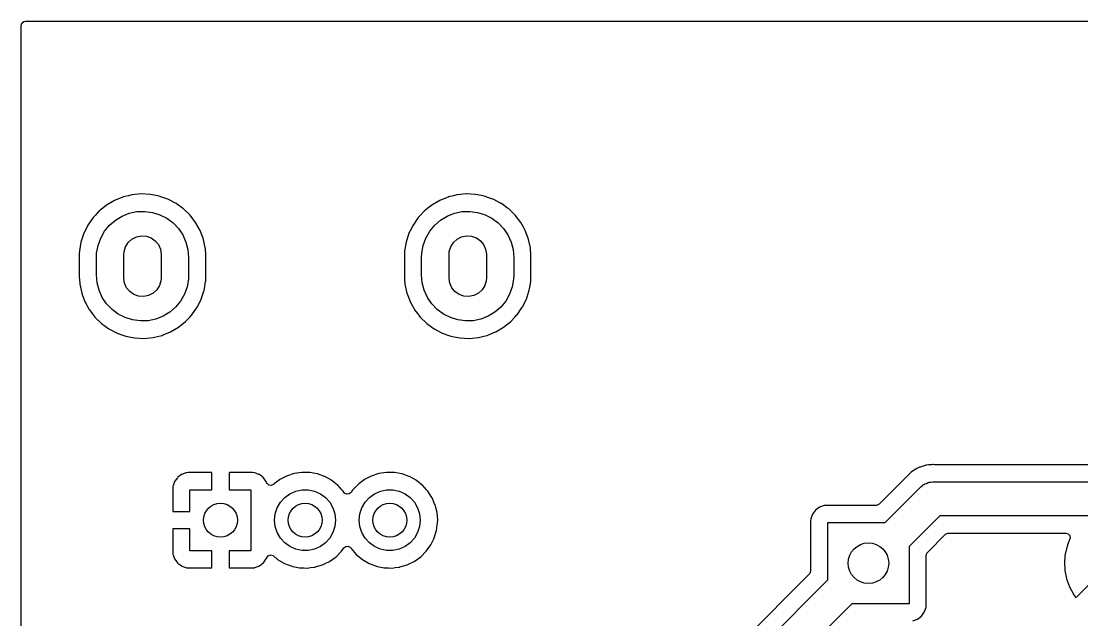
# Model space of a CAD drawing. Extents: x 64 to 233, y -134 to -59.
# Drawn here: x 64.01 to 95.32, y -76.6 to -58.93 of the extents above; entities that cross this region are included whole.
import ezdxf

# ---------------------------------------------------------------- set-up
doc = ezdxf.new("R2010")
doc.units = 0
doc.layers.add('BLACK', color=7, linetype='CONTINUOUS')

msp = doc.modelspace()

# ---------------------------------------------------------------- linework, layer by layer
at = {"layer": 'BLACK', "linetype": 'CONTINUOUS'}
for p, q in [((64.0085, -59.0545), (64.0285, -58.9864)), ((64.0085, -108.585), (64.0085, -59.0545)), ((64.0285, -58.9864), (64.0822, -58.9399)), ((64.0822, -58.9399), (64.1345, -58.9285)), ((64.1345, -58.9285), (233.045, -58.9285)), ((67.0099, -64.1189), (66.8348, -64.1898)), ((67.0142, -64.1172), (67.0099, -64.1189)), ((67.0099, -64.1189), (67.0099, -64.1189)), ((67.171, -64.0788), (67.0142, -64.1172)), ((67.2731, -64.0538), (67.171, -64.0788)), ((67.2776, -64.0527), (67.2731, -64.0538)), ((67.2731, -64.0538), (67.2731, -64.0538)), ((67.5475, -64.027), (67.2776, -64.0527)), ((67.5521, -64.0272), (67.5475, -64.027)), ((67.8138, -64.0402), (67.5521, -64.0272)), ((67.5521, -64.0272), (67.5521, -64.0272)), ((67.8183, -64.0405), (67.8138, -64.0402)), ((67.8138, -64.0402), (67.8138, -64.0402)), ((67.8228, -64.0413), (67.8183, -64.0405)), ((67.9863, -64.0736), (67.8228, -64.0413)), ((67.8228, -64.0413), (67.8228, -64.0413)), ((68.0844, -64.0929), (67.9863, -64.0736)), ((68.158, -64.1189), (68.0844, -64.0929)), ((68.3357, -64.1817), (68.158, -64.1189)), ((68.3358, -64.1817), (68.3357, -64.1817)), ((68.3401, -64.1832), (68.3358, -64.1817)), ((68.58, -64.3095), (68.3401, -64.1832)), ((76.6099, -64.1189), (76.4348, -64.1898)), ((76.6142, -64.1172), (76.6099, -64.1189)), ((76.6099, -64.1189), (76.6099, -64.1189)), ((76.771, -64.0788), (76.6142, -64.1172)), ((76.8731, -64.0538), (76.771, -64.0788)), ((76.8776, -64.0527), (76.8731, -64.0538)), ((76.8731, -64.0538), (76.8731, -64.0538)), ((77.1475, -64.027), (76.8776, -64.0527)), ((77.1521, -64.0272), (77.1475, -64.027)), ((77.4138, -64.0402), (77.1521, -64.0272)), ((77.1521, -64.0272), (77.1521, -64.0272)), ((77.4183, -64.0405), (77.4138, -64.0402)), ((77.4138, -64.0402), (77.4138, -64.0402)), ((77.4228, -64.0413), (77.4183, -64.0405)), ((77.5863, -64.0736), (77.4228, -64.0413)), ((77.4228, -64.0413), (77.4228, -64.0413)), ((77.6844, -64.0929), (77.5863, -64.0736)), ((77.758, -64.1189), (77.6844, -64.0929)), ((77.9357, -64.1817), (77.758, -64.1189)), ((77.9358, -64.1817), (77.9357, -64.1817)), ((77.9401, -64.1832), (77.9358, -64.1817)), ((78.18, -64.3095), (77.9401, -64.1832)), ((66.4158, -64.4464), (66.3419, -64.5055)), ((66.5288, -64.356), (66.4158, -64.4464)), ((66.7628, -64.219), (66.5288, -64.356)), ((66.8348, -64.1898), (66.7628, -64.219)), ((68.5837, -64.3121), (68.58, -64.3095)), ((68.7682, -64.4464), (68.5837, -64.3121)), ((68.7993, -64.469), (68.7682, -64.4464)), ((68.9932, -64.6586), (68.7993, -64.469)), ((76.0158, -64.4464), (75.9419, -64.5055)), ((76.1288, -64.356), (76.0158, -64.4464)), ((76.3628, -64.219), (76.1288, -64.356)), ((76.4348, -64.1898), (76.3628, -64.219)), ((78.1837, -64.3121), (78.18, -64.3095)), ((78.3682, -64.4464), (78.1837, -64.3121)), ((78.3993, -64.469), (78.3682, -64.4464)), ((78.5932, -64.6586), (78.3993, -64.469)), ((66.132, -64.7235), (65.9774, -64.9463)), ((66.1892, -64.6622), (66.132, -64.7235)), ((66.3139, -64.5287), (66.1892, -64.6622)), ((66.3171, -64.5254), (66.3139, -64.5287)), ((66.3419, -64.5055), (66.3171, -64.5254)), ((66.615, -64.9519), (66.7887, -64.8011)), ((66.7887, -64.8011), (66.9853, -64.6818)), ((66.9853, -64.6818), (67.1992, -64.5974)), ((67.1992, -64.5974), (67.4243, -64.5501)), ((67.4243, -64.5501), (67.6541, -64.5415)), ((67.6541, -64.5415), (67.882, -64.5717)), ((67.882, -64.5717), (68.1017, -64.6399)), ((68.1017, -64.6399), (68.3067, -64.7441)), ((68.3067, -64.7441), (68.4912, -64.8814)), ((69.1577, -64.8741), (68.9932, -64.6586)), ((75.732, -64.7235), (75.5774, -64.9463)), ((75.7892, -64.6622), (75.732, -64.7235)), ((75.9139, -64.5287), (75.7892, -64.6622)), ((75.9171, -64.5254), (75.9139, -64.5287)), ((75.9419, -64.5055), (75.9171, -64.5254)), ((76.215, -64.9519), (76.3887, -64.8011)), ((76.3887, -64.8011), (76.5853, -64.6818)), ((76.5853, -64.6818), (76.7992, -64.5974)), ((76.7992, -64.5974), (77.0243, -64.5501)), ((77.0243, -64.5501), (77.2541, -64.5415)), ((77.2541, -64.5415), (77.482, -64.5717)), ((77.482, -64.5717), (77.7017, -64.6399)), ((77.7017, -64.6399), (77.9067, -64.7441)), ((77.9067, -64.7441), (78.0912, -64.8814)), ((78.7577, -64.8741), (78.5932, -64.6586)), ((65.8933, -65.1155), (65.8566, -65.1891)), ((65.9754, -64.9504), (65.8933, -65.1155)), ((65.9774, -64.9463), (65.9754, -64.9504)), ((65.9754, -64.9504), (65.9754, -64.9504)), ((66.4692, -65.1297), (66.615, -64.9519)), ((68.4912, -64.8814), (68.6499, -65.0478)), ((68.6499, -65.0478), (68.7783, -65.2386)), ((69.2893, -65.1112), (69.1577, -64.8741)), ((69.3854, -65.3648), (69.2893, -65.1112)), ((75.4933, -65.1155), (75.4566, -65.1891)), ((75.5754, -64.9504), (75.4933, -65.1155)), ((75.5774, -64.9463), (75.5754, -64.9504)), ((75.5754, -64.9504), (75.5754, -64.9504)), ((76.0692, -65.1297), (76.215, -64.9519)), ((78.0912, -64.8814), (78.2499, -65.0478)), ((78.2499, -65.0478), (78.3783, -65.2386)), ((78.8334, -65.0104), (78.7577, -64.8741)), ((78.8893, -65.1112), (78.8334, -65.0104)), ((78.9854, -65.3648), (78.8893, -65.1112)), ((65.8566, -65.1891), (65.7722, -65.4468)), ((66.277, -65.5457), (66.3554, -65.3295)), ((66.3554, -65.3295), (66.4692, -65.1297)), ((67.1662, -65.4594), (67.2761, -65.3584)), ((67.2761, -65.3584), (67.4091, -65.2906)), ((67.4091, -65.2906), (67.5555, -65.2611)), ((67.5555, -65.2611), (67.7044, -65.272)), ((67.7044, -65.272), (67.8448, -65.3226)), ((67.8448, -65.3226), (67.9665, -65.4091)), ((67.9665, -65.4091), (68.0605, -65.5251)), ((68.7783, -65.2386), (68.8728, -65.4483)), ((69.3864, -65.3692), (69.3854, -65.3648)), ((69.4425, -65.6235), (69.3864, -65.3692)), ((69.3864, -65.3692), (69.3864, -65.3692)), ((75.4566, -65.1891), (75.3722, -65.4468)), ((75.877, -65.5457), (75.9554, -65.3295)), ((75.9554, -65.3295), (76.0692, -65.1297)), ((76.7662, -65.4594), (76.8761, -65.3584)), ((76.8761, -65.3584), (77.0091, -65.2906)), ((77.0091, -65.2906), (77.1555, -65.2611)), ((77.1555, -65.2611), (77.3044, -65.272)), ((77.3044, -65.272), (77.4448, -65.3226)), ((77.4448, -65.3226), (77.5665, -65.4091)), ((77.5665, -65.4091), (77.6604, -65.5251)), ((78.3783, -65.2386), (78.4728, -65.4483)), ((78.9864, -65.3692), (78.9854, -65.3648)), ((79.0425, -65.6235), (78.9864, -65.3692)), ((78.9864, -65.3692), (78.9864, -65.3692)), ((65.7256, -65.7178), (65.7221, -65.7876)), ((65.7258, -65.7139), (65.7256, -65.7178)), ((65.7275, -65.7038), (65.7258, -65.7139)), ((65.7714, -65.4513), (65.7275, -65.7038)), ((65.7722, -65.4468), (65.7714, -65.4513)), ((65.7714, -65.4513), (65.7714, -65.4513)), ((66.236, -65.772), (66.277, -65.5457)), ((67.04, -65.81), (67.0459, -65.7297)), ((67.0459, -65.7297), (67.0875, -65.5863)), ((67.0875, -65.5863), (67.1662, -65.4594)), ((68.0605, -65.5251), (68.1197, -65.6621)), ((68.1197, -65.6621), (68.14, -65.81)), ((68.8728, -65.4483), (68.9306, -65.6709)), ((68.9306, -65.6709), (68.95, -65.9)), ((69.4439, -65.6295), (69.4425, -65.6235)), ((69.4442, -65.6341), (69.4439, -65.6295)), ((69.4581, -65.8259), (69.4442, -65.6341)), ((75.3256, -65.7178), (75.3221, -65.7876)), ((75.3258, -65.7139), (75.3256, -65.7178)), ((75.3275, -65.7038), (75.3258, -65.7139)), ((75.3714, -65.4513), (75.3275, -65.7038)), ((75.3722, -65.4468), (75.3714, -65.4513)), ((75.3714, -65.4513), (75.3714, -65.4513)), ((75.836, -65.772), (75.877, -65.5457)), ((76.64, -65.81), (76.6459, -65.7297)), ((76.6459, -65.7297), (76.6876, -65.5863)), ((76.6876, -65.5863), (76.7662, -65.4594)), ((77.6604, -65.5251), (77.7197, -65.6621)), ((77.7197, -65.6621), (77.74, -65.81)), ((78.4728, -65.4483), (78.5306, -65.6709)), ((78.5306, -65.6709), (78.55, -65.9)), ((79.0439, -65.6295), (79.0425, -65.6235)), ((79.0442, -65.6341), (79.0439, -65.6295)), ((79.0581, -65.8259), (79.0442, -65.6341)), ((65.7221, -65.7876), (65.7215, -65.7996)), ((65.7215, -65.7996), (65.7215, -66.4889)), ((66.23, -65.9), (66.236, -65.772)), ((66.23, -66.42), (66.23, -65.9)), ((67.04, -66.51), (67.04, -65.81)), ((68.14, -65.81), (68.14, -66.51)), ((68.95, -65.9), (68.95, -66.42)), ((69.4585, -65.8311), (69.4581, -65.8259)), ((69.4585, -66.5204), (69.4585, -65.8311)), ((75.3221, -65.7876), (75.3215, -65.7996)), ((75.3215, -65.7996), (75.3215, -66.4889)), ((75.83, -65.9), (75.836, -65.772)), ((75.83, -66.42), (75.83, -65.9)), ((76.64, -66.51), (76.64, -65.81)), ((77.74, -65.81), (77.74, -66.51)), ((78.55, -65.9), (78.55, -66.42)), ((79.0585, -65.8311), (79.0581, -65.8259)), ((79.0585, -66.5204), (79.0585, -65.8311)), ((65.7215, -66.4889), (65.7217, -66.4912)), ((65.7217, -66.4912), (65.7217, -66.4912)), ((65.7217, -66.4912), (65.7254, -66.5432)), ((65.7254, -66.5432), (65.7361, -66.6905)), ((65.7361, -66.6905), (65.7371, -66.6949)), ((66.2494, -66.6491), (66.23, -66.42)), ((66.3072, -66.8717), (66.2494, -66.6491)), ((67.0603, -66.6579), (67.04, -66.51)), ((67.1196, -66.7949), (67.0603, -66.6579)), ((68.1341, -66.5903), (68.0924, -66.7337)), ((68.14, -66.51), (68.1341, -66.5903)), ((68.944, -66.548), (68.903, -66.7743)), ((68.95, -66.42), (68.944, -66.548)), ((69.4157, -66.8282), (69.4536, -66.6099)), ((69.4536, -66.6098), (69.4542, -66.6061)), ((69.4536, -66.6099), (69.4536, -66.6098)), ((69.4542, -66.6061), (69.4574, -66.5432)), ((69.4574, -66.5432), (69.4584, -66.522)), ((69.4584, -66.522), (69.4585, -66.5204)), ((69.4584, -66.522), (69.4584, -66.522)), ((75.3215, -66.4889), (75.3217, -66.4912)), ((75.3217, -66.4912), (75.3254, -66.5432)), ((75.3217, -66.4912), (75.3217, -66.4912)), ((75.3254, -66.5432), (75.3361, -66.6905)), ((75.3361, -66.6905), (75.3371, -66.6949)), ((75.8494, -66.6491), (75.83, -66.42)), ((75.9072, -66.8717), (75.8494, -66.6491)), ((76.6603, -66.6579), (76.64, -66.51)), ((76.7195, -66.7949), (76.6603, -66.6579)), ((77.7341, -66.5903), (77.6924, -66.7337)), ((77.74, -66.51), (77.7341, -66.5903)), ((78.544, -66.548), (78.503, -66.7743)), ((78.55, -66.42), (78.544, -66.548)), ((79.0157, -66.8282), (79.0536, -66.6099)), ((79.0536, -66.6098), (79.0542, -66.6061)), ((79.0536, -66.6099), (79.0536, -66.6098)), ((79.0542, -66.6061), (79.0574, -66.5432)), ((79.0574, -66.5432), (79.0584, -66.522)), ((79.0584, -66.522), (79.0585, -66.5204)), ((79.0584, -66.522), (79.0584, -66.522)), ((65.7371, -66.6949), (65.7371, -66.6949)), ((65.7371, -66.6949), (65.7765, -66.8732)), ((65.7765, -66.8732), (65.7946, -66.9552)), ((65.7946, -66.9552), (65.8215, -67.0262)), ((66.4017, -67.0814), (66.3072, -66.8717)), ((67.2135, -66.9109), (67.1196, -66.7949)), ((67.3352, -66.9974), (67.2135, -66.9109)), ((67.4756, -67.048), (67.3352, -66.9974)), ((67.9039, -66.9616), (67.7709, -67.0294)), ((68.0138, -66.8606), (67.9039, -66.9616)), ((68.0924, -66.7337), (68.0138, -66.8606)), ((68.8246, -66.9905), (68.7108, -67.1903)), ((68.903, -66.7743), (68.8246, -66.9905)), ((69.3234, -67.1309), (69.4078, -66.8732)), ((69.4078, -66.8732), (69.4157, -66.8282)), ((75.3371, -66.6949), (75.3371, -66.6949)), ((75.3371, -66.6949), (75.3765, -66.8732)), ((75.3765, -66.8732), (75.3946, -66.9552)), ((75.3946, -66.9552), (75.4215, -67.0262)), ((76.0017, -67.0814), (75.9072, -66.8717)), ((76.8135, -66.9109), (76.7195, -66.7949)), ((76.9352, -66.9974), (76.8135, -66.9109)), ((77.0756, -67.048), (76.9352, -66.9974)), ((77.5039, -66.9616), (77.3709, -67.0294)), ((77.6138, -66.8606), (77.5039, -66.9616)), ((77.6924, -66.7337), (77.6138, -66.8606)), ((78.4246, -66.9905), (78.3108, -67.1903)), ((78.503, -66.7743), (78.4246, -66.9905)), ((78.9438, -67.0686), (79.0078, -66.8732)), ((79.0078, -66.8732), (79.0157, -66.8282)), ((65.8215, -67.0262), (65.8872, -67.1998)), ((65.8872, -67.1998), (65.8907, -67.2088)), ((65.8907, -67.2088), (65.9096, -67.2429)), ((65.9096, -67.2429), (66.0164, -67.4353)), ((66.5301, -67.2722), (66.4017, -67.0814)), ((66.6888, -67.4386), (66.5301, -67.2722)), ((67.6245, -67.0589), (67.4756, -67.048)), ((67.7709, -67.0294), (67.6245, -67.0589)), ((68.7108, -67.1903), (68.565, -67.3681)), ((69.2083, -67.3623), (69.3213, -67.135)), ((69.3213, -67.135), (69.3234, -67.1309)), ((69.3213, -67.135), (69.3213, -67.135)), ((75.4215, -67.0262), (75.4872, -67.1998)), ((75.4872, -67.1998), (75.4907, -67.2088)), ((75.4907, -67.2088), (75.5096, -67.2429)), ((75.5096, -67.2429), (75.6165, -67.4353)), ((76.1301, -67.2722), (76.0017, -67.0814)), ((76.2888, -67.4386), (76.1301, -67.2722)), ((77.2245, -67.0589), (77.0756, -67.048)), ((77.3709, -67.0294), (77.2245, -67.0589)), ((78.3108, -67.1903), (78.165, -67.3681)), ((78.8083, -67.3623), (78.9213, -67.135)), ((78.9213, -67.135), (78.9234, -67.1309)), ((78.9213, -67.135), (78.9213, -67.135)), ((78.9234, -67.1309), (78.9438, -67.0686)), ((66.0164, -67.4353), (66.0223, -67.4459)), ((66.0223, -67.4459), (66.1046, -67.5536)), ((66.1046, -67.5536), (66.1656, -67.6336)), ((66.8733, -67.5759), (66.6888, -67.4386)), ((67.0783, -67.6801), (66.8733, -67.5759)), ((68.3913, -67.5189), (68.1947, -67.6382)), ((68.565, -67.3681), (68.3913, -67.5189)), ((68.9844, -67.6646), (69.0449, -67.5998)), ((69.0449, -67.5998), (69.048, -67.5965)), ((69.0449, -67.5998), (69.0449, -67.5998)), ((69.048, -67.5965), (69.2026, -67.3737)), ((69.2026, -67.3737), (69.2083, -67.3623)), ((75.6165, -67.4353), (75.6223, -67.4459)), ((75.6223, -67.4459), (75.7046, -67.5536)), ((75.7046, -67.5536), (75.7656, -67.6336)), ((76.4733, -67.5759), (76.2888, -67.4386)), ((76.6783, -67.6801), (76.4733, -67.5759)), ((77.9913, -67.5189), (77.7947, -67.6382)), ((78.165, -67.3681), (77.9913, -67.5189)), ((78.5844, -67.6646), (78.6449, -67.5998)), ((78.6449, -67.5998), (78.648, -67.5965)), ((78.6449, -67.5998), (78.6449, -67.5998)), ((78.648, -67.5965), (78.8026, -67.3737)), ((78.8026, -67.3737), (78.8083, -67.3623)), ((66.1656, -67.6336), (66.1868, -67.6614)), ((66.1868, -67.6614), (66.3807, -67.851)), ((66.3807, -67.851), (66.6, -68.0105)), ((67.298, -67.7483), (67.0783, -67.6801)), ((67.5259, -67.7785), (67.298, -67.7483)), ((67.7557, -67.7699), (67.5259, -67.7785)), ((67.9808, -67.7226), (67.7557, -67.7699)), ((68.1947, -67.6382), (67.9808, -67.7226)), ((68.6512, -67.964), (68.8629, -67.7946)), ((68.8629, -67.7946), (68.9844, -67.6646)), ((75.7656, -67.6336), (75.7868, -67.6614)), ((75.7868, -67.6614), (75.9807, -67.851)), ((75.9807, -67.851), (76.2, -68.0105)), ((76.898, -67.7483), (76.6783, -67.6801)), ((77.1259, -67.7785), (76.898, -67.7483)), ((77.3557, -67.7699), (77.1259, -67.7785)), ((77.5808, -67.7226), (77.3557, -67.7699)), ((77.7947, -67.6382), (77.5808, -67.7226)), ((78.2512, -67.964), (78.4629, -67.7946)), ((78.4629, -67.7946), (78.5844, -67.6646)), ((66.6, -68.0105), (66.8399, -68.1368)), ((66.8399, -68.1368), (66.8442, -68.1383)), ((66.8442, -68.1383), (66.8443, -68.1383)), ((66.8443, -68.1383), (66.9771, -68.1852)), ((66.9771, -68.1852), (67.0956, -68.2271)), ((67.0956, -68.2271), (67.1937, -68.2464)), ((67.1937, -68.2464), (67.3572, -68.2787)), ((67.9069, -68.2662), (68.0666, -68.2271)), ((68.0666, -68.2271), (68.1658, -68.2028)), ((68.1658, -68.2028), (68.1992, -68.1893)), ((68.1992, -68.1893), (68.4129, -68.1027)), ((68.4129, -68.1027), (68.4172, -68.101)), ((68.4129, -68.1027), (68.4129, -68.1027)), ((68.4172, -68.101), (68.6512, -67.964)), ((76.2, -68.0105), (76.4399, -68.1368)), ((76.4399, -68.1368), (76.4442, -68.1383)), ((76.4442, -68.1383), (76.4443, -68.1383)), ((76.4443, -68.1383), (76.5771, -68.1852)), ((76.5771, -68.1852), (76.6956, -68.2271)), ((76.6956, -68.2271), (76.7937, -68.2464)), ((76.7937, -68.2464), (76.9572, -68.2787)), ((77.5069, -68.2662), (77.6666, -68.2271)), ((77.6666, -68.2271), (77.7658, -68.2028)), ((77.7658, -68.2028), (77.7992, -68.1893)), ((77.7992, -68.1893), (78.0129, -68.1027)), ((78.0129, -68.1027), (78.0172, -68.101)), ((78.0129, -68.1027), (78.0129, -68.1027)), ((78.0172, -68.101), (78.2512, -67.964)), ((67.3572, -68.2787), (67.3572, -68.2787)), ((67.3572, -68.2787), (67.3617, -68.2795)), ((67.3617, -68.2795), (67.3662, -68.2798)), ((67.3662, -68.2798), (67.3662, -68.2798)), ((67.3662, -68.2798), (67.6279, -68.2928)), ((67.6279, -68.2928), (67.6279, -68.2928)), ((67.6279, -68.2928), (67.6325, -68.293)), ((67.6325, -68.293), (67.9024, -68.2673)), ((67.9024, -68.2673), (67.9069, -68.2662)), ((67.9069, -68.2662), (67.9069, -68.2662)), ((76.9572, -68.2787), (76.9572, -68.2787)), ((76.9572, -68.2787), (76.9617, -68.2795)), ((76.9617, -68.2795), (76.9662, -68.2798)), ((76.9662, -68.2798), (76.9662, -68.2798)), ((76.9662, -68.2798), (77.2279, -68.2928)), ((77.2279, -68.2928), (77.2279, -68.2928)), ((77.2279, -68.2928), (77.2325, -68.293)), ((77.2325, -68.293), (77.5024, -68.2673)), ((77.5024, -68.2673), (77.5069, -68.2662)), ((77.5069, -68.2662), (77.5069, -68.2662)), ((68.7364, -72.3152), (68.6343, -72.3917)), ((68.7519, -72.3067), (68.7364, -72.3152)), ((68.8724, -72.2615), (68.7519, -72.3067)), ((68.8876, -72.2579), (68.8724, -72.2615)), ((68.9385, -72.2524), (68.8876, -72.2579)), ((68.9453, -72.252), (68.9385, -72.2524)), ((69.6225, -72.252), (68.9453, -72.252)), ((69.6301, -72.2537), (69.6225, -72.252)), ((69.6315, -72.2549), (69.6301, -72.2537)), ((69.636, -72.2701), (69.6315, -72.2549)), ((69.636, -72.76), (69.636, -72.2701)), ((70.1457, -72.2579), (70.144, -72.2655)), ((70.144, -72.2655), (70.144, -72.76)), ((70.1469, -72.2565), (70.1457, -72.2579)), ((70.1621, -72.252), (70.1469, -72.2565)), ((70.8347, -72.252), (70.1621, -72.252)), ((70.8415, -72.2524), (70.8347, -72.252)), ((70.8924, -72.2579), (70.8415, -72.2524)), ((70.9076, -72.2615), (70.8924, -72.2579)), ((71.0281, -72.3067), (70.9076, -72.2615)), ((71.0436, -72.3152), (71.0281, -72.3067)), ((71.1457, -72.3917), (71.0436, -72.3152)), ((72.0625, -72.2852), (71.8423, -72.3571)), ((72.2914, -72.2501), (72.0625, -72.2852)), ((72.2966, -72.2502), (72.2914, -72.2501)), ((72.4456, -72.252), (72.2966, -72.2502)), ((72.2966, -72.2502), (72.2966, -72.2502)), ((72.523, -72.2529), (72.4456, -72.252)), ((72.5281, -72.2538), (72.523, -72.2529)), ((72.5281, -72.2539), (72.5281, -72.2538)), ((72.7459, -72.2927), (72.5281, -72.2539)), ((72.751, -72.2936), (72.7459, -72.2927)), ((72.7459, -72.2927), (72.7459, -72.2927)), ((72.7559, -72.2953), (72.751, -72.2936)), ((72.9645, -72.3691), (72.7559, -72.2953)), ((72.7559, -72.2953), (72.7559, -72.2953)), ((74.5625, -72.2852), (74.3423, -72.3571)), ((74.7914, -72.2501), (74.5625, -72.2852)), ((74.7966, -72.2502), (74.7914, -72.2501)), ((74.9456, -72.252), (74.7966, -72.2502)), ((74.7966, -72.2502), (74.7966, -72.2502)), ((75.023, -72.2529), (74.9456, -72.252)), ((75.0281, -72.2538), (75.023, -72.2529)), ((75.0281, -72.2539), (75.0281, -72.2538)), ((75.2459, -72.2927), (75.0281, -72.2539)), ((75.251, -72.2936), (75.2459, -72.2927)), ((75.2459, -72.2927), (75.2459, -72.2927)), ((75.2559, -72.2953), (75.251, -72.2936)), ((75.4645, -72.3691), (75.2559, -72.2953)), ((75.2559, -72.2953), (75.2559, -72.2953)), ((90.2015, -72.3162), (90.1762, -72.3468)), ((90.2054, -72.3114), (90.2015, -72.3162)), ((90.2015, -72.3162), (90.2015, -72.3162)), ((90.2201, -72.2995), (90.2054, -72.3114)), ((90.239, -72.2841), (90.2201, -72.2995)), ((90.2433, -72.2804), (90.239, -72.2841)), ((90.244, -72.2797), (90.2433, -72.2804)), ((90.2465, -72.2772), (90.244, -72.2797)), ((90.2857, -72.246), (90.2465, -72.2772)), ((90.2866, -72.2452), (90.2857, -72.246)), ((90.3539, -72.1903), (90.2866, -72.2452)), ((90.3587, -72.1864), (90.3539, -72.1903)), ((90.3539, -72.1903), (90.3539, -72.1903)), ((90.3634, -72.1839), (90.3587, -72.1864)), ((90.3676, -72.1806), (90.3634, -72.1839)), ((90.4502, -72.1378), (90.3676, -72.1806)), ((90.4513, -72.1372), (90.4502, -72.1378)), ((90.5279, -72.0965), (90.4513, -72.1372)), ((90.5333, -72.0936), (90.5279, -72.0965)), ((90.5279, -72.0965), (90.5279, -72.0965)), ((90.5384, -72.092), (90.5333, -72.0936)), ((90.5432, -72.0896), (90.5384, -72.092)), ((90.6326, -72.0636), (90.5432, -72.0896)), ((90.6337, -72.0633), (90.6326, -72.0636)), ((90.6974, -72.044), (90.6337, -72.0633)), ((90.7168, -72.0382), (90.6974, -72.044)), ((90.7227, -72.0364), (90.7168, -72.0382)), ((90.7168, -72.0382), (90.7168, -72.0382)), ((90.728, -72.0359), (90.7227, -72.0364)), ((90.7331, -72.0344), (90.728, -72.0359)), ((90.7934, -72.0291), (90.7331, -72.0344)), ((90.8257, -72.0263), (90.7934, -72.0291)), ((90.827, -72.0262), (90.8257, -72.0263)), ((90.8473, -72.0242), (90.827, -72.0262)), ((90.8697, -72.022), (90.8473, -72.0242)), ((90.8728, -72.022), (90.8697, -72.022)), ((90.8753, -72.0219), (90.8728, -72.022)), ((90.8801, -72.0215), (90.8753, -72.0219)), ((90.9121, -72.0187), (90.8801, -72.0215)), ((90.9301, -72.0172), (90.9121, -72.0187)), ((90.9362, -72.0178), (90.9301, -72.0172)), ((90.9677, -72.0213), (90.9362, -72.0178)), ((90.9362, -72.0178), (90.9362, -72.0178)), ((90.9814, -72.022), (90.9677, -72.0213)), ((100.757, -72.022), (90.9814, -72.022)), ((68.5367, -72.5219), (68.4915, -72.6424)), ((68.5452, -72.5064), (68.5367, -72.5219)), ((68.6217, -72.4043), (68.5452, -72.5064)), ((68.6343, -72.3917), (68.6217, -72.4043)), ((71.1583, -72.4043), (71.1457, -72.3917)), ((71.2348, -72.5064), (71.1583, -72.4043)), ((71.2433, -72.5219), (71.2348, -72.5064)), ((71.2539, -72.5502), (71.2433, -72.5219)), ((71.2667, -72.5754), (71.2539, -72.5502)), ((71.321, -72.6212), (71.2667, -72.5754)), ((71.3913, -72.6305), (71.321, -72.6212)), ((71.4511, -72.6023), (71.3913, -72.6305)), ((71.4517, -72.6031), (71.4511, -72.6023)), ((71.4762, -72.5847), (71.4517, -72.6031)), ((71.6327, -72.4672), (71.4762, -72.5847)), ((71.6369, -72.4641), (71.6327, -72.4672)), ((71.6327, -72.4672), (71.6327, -72.4672)), ((71.6449, -72.4599), (71.6369, -72.4641)), ((71.8377, -72.3595), (71.6449, -72.4599)), ((71.8423, -72.3571), (71.8377, -72.3595)), ((71.8377, -72.3595), (71.8377, -72.3595)), ((72.9645, -72.3692), (72.9645, -72.3691)), ((72.9694, -72.3709), (72.9645, -72.3692)), ((72.9739, -72.3734), (72.9694, -72.3709)), ((73.1676, -72.4803), (72.9739, -72.3734)), ((72.9739, -72.3734), (72.9739, -72.3734)), ((73.1721, -72.4828), (73.1676, -72.4803)), ((73.1676, -72.4803), (73.1676, -72.4803)), ((73.1762, -72.486), (73.1721, -72.4828)), ((73.3498, -72.6232), (73.1762, -72.486)), ((73.1762, -72.486), (73.1762, -72.486)), ((73.3539, -72.6264), (73.3498, -72.6232)), ((73.3498, -72.6232), (73.3498, -72.6232)), ((73.4286, -72.7085), (73.3539, -72.6264)), ((73.9517, -72.6031), (73.7916, -72.7706)), ((73.9762, -72.5847), (73.9517, -72.6031)), ((74.1327, -72.4672), (73.9762, -72.5847)), ((74.1369, -72.4641), (74.1327, -72.4672)), ((74.1327, -72.4672), (74.1327, -72.4672)), ((74.1449, -72.4599), (74.1369, -72.4641)), ((74.3377, -72.3595), (74.1449, -72.4599)), ((74.3423, -72.3571), (74.3377, -72.3595)), ((74.3377, -72.3595), (74.3377, -72.3595)), ((75.4645, -72.3692), (75.4645, -72.3691)), ((75.4694, -72.3709), (75.4645, -72.3692)), ((75.4739, -72.3734), (75.4694, -72.3709)), ((75.6676, -72.4803), (75.4739, -72.3734)), ((75.4739, -72.3734), (75.4739, -72.3734)), ((75.6721, -72.4828), (75.6676, -72.4803)), ((75.6676, -72.4803), (75.6676, -72.4803)), ((75.6762, -72.486), (75.6721, -72.4828)), ((75.8498, -72.6232), (75.6762, -72.486)), ((75.6762, -72.486), (75.6762, -72.486)), ((75.8539, -72.6264), (75.8498, -72.6232)), ((75.8498, -72.6232), (75.8498, -72.6232)), ((75.9286, -72.7085), (75.8539, -72.6264)), ((90.1682, -72.3555), (89.3392, -73.1846)), ((90.1762, -72.3468), (90.1682, -72.3555)), ((90.6115, -72.6426), (90.6501, -72.6093)), ((90.6501, -72.6093), (90.6685, -72.6009)), ((90.6685, -72.6009), (90.6848, -72.589)), ((90.6848, -72.589), (90.7327, -72.5717)), ((90.7327, -72.5717), (90.7792, -72.5506)), ((90.7792, -72.5506), (90.7991, -72.5477)), ((90.7991, -72.5477), (90.8181, -72.5409)), ((90.8181, -72.5409), (90.869, -72.5377)), ((90.869, -72.5377), (90.9195, -72.5305)), ((90.9195, -72.5305), (100.81, -72.5305)), ((68.4824, -72.7085), (68.482, -72.7153)), ((68.482, -72.7153), (68.482, -73.3879)), ((68.4879, -72.6576), (68.4824, -72.7085)), ((68.4915, -72.6424), (68.4879, -72.6576)), ((68.99, -73.406), (68.99, -72.76)), ((68.99, -72.76), (69.636, -72.76)), ((70.144, -72.76), (70.79, -72.76)), ((70.79, -72.76), (70.79, -74.56)), ((71.7878, -72.9912), (71.94, -72.8806)), ((71.94, -72.8806), (72.1119, -72.804)), ((72.1119, -72.804), (72.2959, -72.7649)), ((72.2959, -72.7649), (72.4841, -72.7649)), ((72.4841, -72.7649), (72.6681, -72.804)), ((72.6681, -72.804), (72.84, -72.8806)), ((72.84, -72.8806), (72.9922, -72.9912)), ((73.4773, -72.762), (73.4286, -72.7085)), ((73.5098, -72.7977), (73.4773, -72.762)), ((73.5126, -72.802), (73.5098, -72.7977)), ((73.535, -72.8366), (73.5126, -72.802)), ((73.5126, -72.802), (73.5126, -72.802)), ((73.5557, -72.8611), (73.535, -72.8366)), ((73.6194, -72.8923), (73.5557, -72.8611)), ((73.6899, -72.8842), (73.6194, -72.8923)), ((73.7448, -72.8392), (73.6899, -72.8842)), ((73.7916, -72.7706), (73.7448, -72.8392)), ((74.2878, -72.9912), (74.44, -72.8806)), ((74.44, -72.8806), (74.6119, -72.804)), ((74.6119, -72.804), (74.7959, -72.7649)), ((74.7959, -72.7649), (74.9841, -72.7649)), ((74.9841, -72.7649), (75.1681, -72.804)), ((75.1681, -72.804), (75.34, -72.8806)), ((75.34, -72.8806), (75.4922, -72.9912)), ((75.9773, -72.762), (75.9286, -72.7085)), ((76.0098, -72.7977), (75.9773, -72.762)), ((76.1356, -72.9921), (76.0098, -72.7977)), ((89.5129, -73.73), (90.566, -72.6769)), ((90.566, -72.6769), (90.5703, -72.6726)), ((90.5703, -72.6726), (90.6115, -72.6426)), ((71.5678, -73.2939), (71.6619, -73.131)), ((71.6619, -73.131), (71.7878, -72.9912)), ((72.9922, -72.9912), (73.1181, -73.131)), ((73.1181, -73.131), (73.2122, -73.2939)), ((74.0678, -73.2939), (74.1619, -73.131)), ((74.1619, -73.131), (74.2878, -72.9912)), ((75.4922, -72.9912), (75.6181, -73.131)), ((75.6181, -73.131), (75.7122, -73.2939)), ((76.1376, -72.9969), (76.1356, -72.9921)), ((76.2138, -73.172), (76.1376, -72.9969)), ((76.1376, -72.9969), (76.1376, -72.9969)), ((76.2279, -73.2045), (76.2138, -73.172)), ((76.2292, -73.2095), (76.2279, -73.2045)), ((76.2481, -73.2848), (76.2292, -73.2095)), ((76.2292, -73.2095), (76.2292, -73.2095)), ((87.7097, -73.2283), (87.5733, -73.2794)), ((87.7719, -73.2215), (87.7097, -73.2283)), ((89.2501, -73.2215), (87.7719, -73.2215)), ((89.2769, -73.2186), (89.2501, -73.2215)), ((89.3392, -73.1846), (89.2769, -73.2186)), ((68.482, -73.3879), (68.4865, -73.4031)), ((68.4865, -73.4031), (68.4879, -73.4043)), ((68.4879, -73.4043), (68.4955, -73.406)), ((68.4955, -73.406), (68.99, -73.406)), ((71.49, -73.66), (71.5097, -73.4729)), ((71.5097, -73.4729), (71.5678, -73.2939)), ((73.2122, -73.2939), (73.2703, -73.4729)), ((73.2703, -73.4729), (73.29, -73.66)), ((73.99, -73.66), (74.0097, -73.4729)), ((74.0097, -73.4729), (74.0678, -73.2939)), ((75.7122, -73.2939), (75.7703, -73.4729)), ((75.7703, -73.4729), (75.79, -73.66)), ((76.2843, -73.4292), (76.2481, -73.2848)), ((76.2848, -73.4343), (76.2843, -73.4292)), ((76.2942, -73.5495), (76.2848, -73.4343)), ((76.2848, -73.4343), (76.2848, -73.4343)), ((76.3033, -73.66), (76.2942, -73.5495)), ((87.3694, -73.4833), (87.3183, -73.6197)), ((87.4567, -73.3667), (87.3694, -73.4833)), ((87.5733, -73.2794), (87.4567, -73.3667)), ((91.1266, -73.5305), (90.22, -74.4371)), ((100.603, -73.5305), (91.1266, -73.5305)), ((71.5097, -73.8471), (71.49, -73.66)), ((71.5678, -74.0261), (71.5097, -73.8471)), ((73.2703, -73.8471), (73.2122, -74.0261)), ((73.29, -73.66), (73.2703, -73.8471)), ((74.0097, -73.8471), (73.99, -73.66)), ((74.0678, -74.0261), (74.0097, -73.8471)), ((75.7703, -73.8471), (75.7122, -74.0261)), ((75.79, -73.66), (75.7703, -73.8471)), ((76.2714, -73.9587), (76.3016, -73.729)), ((76.3016, -73.729), (76.3033, -73.66)), ((87.3183, -73.6197), (87.3115, -73.6819)), ((87.3115, -73.6819), (87.3115, -75.1601)), ((87.82, -75.4229), (87.82, -73.73)), ((87.82, -73.73), (89.5129, -73.73)), ((68.4837, -73.9199), (68.482, -73.9275)), ((68.482, -73.9275), (68.482, -74.6047)), ((68.4849, -73.9185), (68.4837, -73.9199)), ((68.5001, -73.914), (68.4849, -73.9185)), ((68.99, -73.914), (68.5001, -73.914)), ((68.99, -74.56), (68.99, -73.914)), ((71.6619, -74.189), (71.5678, -74.0261)), ((71.7878, -74.3288), (71.6619, -74.189)), ((73.1181, -74.189), (72.9922, -74.3288)), ((73.2122, -74.0261), (73.1181, -74.189)), ((74.1619, -74.189), (74.0678, -74.0261)), ((74.2878, -74.3288), (74.1619, -74.189)), ((75.6181, -74.189), (75.4922, -74.3288)), ((75.7122, -74.0261), (75.6181, -74.189)), ((76.1876, -74.2137), (76.2018, -74.1849)), ((76.2018, -74.1849), (76.2041, -74.1803)), ((76.2018, -74.1849), (76.2018, -74.1849)), ((76.2041, -74.1803), (76.2714, -73.9587)), ((90.7654, -74.6108), (91.3003, -74.0759)), ((91.3003, -74.0759), (91.3627, -74.0419)), ((91.3627, -74.0419), (91.3894, -74.039)), ((91.3894, -74.039), (94.852, -74.039)), ((94.852, -74.039), (94.9201, -74.059)), ((94.9201, -74.059), (94.9666, -74.1126)), ((94.9666, -74.1126), (94.9767, -74.1829)), ((94.9767, -74.1829), (94.9682, -74.2137)), ((71.94, -74.4394), (71.7878, -74.3288)), ((72.1119, -74.516), (71.94, -74.4394)), ((72.2959, -74.5551), (72.1119, -74.516)), ((72.6681, -74.516), (72.4841, -74.5551)), ((72.84, -74.4394), (72.6681, -74.516)), ((72.9922, -74.3288), (72.84, -74.4394)), ((73.4663, -74.576), (73.5354, -74.4799)), ((73.5354, -74.4799), (73.5914, -74.4362)), ((73.5914, -74.4362), (73.6621, -74.4298)), ((73.6621, -74.4298), (73.725, -74.4626)), ((73.725, -74.4626), (73.7451, -74.4876)), ((73.7451, -74.4876), (73.7468, -74.4903)), ((73.7468, -74.4903), (73.7468, -74.4903)), ((73.7468, -74.4903), (73.7495, -74.4947)), ((73.7495, -74.4947), (73.9011, -74.6698)), ((74.44, -74.4394), (74.2878, -74.3288)), ((74.6119, -74.516), (74.44, -74.4394)), ((74.7959, -74.5551), (74.6119, -74.516)), ((75.1681, -74.516), (74.9841, -74.5551)), ((75.34, -74.4394), (75.1681, -74.516)), ((75.4922, -74.3288), (75.34, -74.4394)), ((75.9663, -74.576), (76.1015, -74.3879)), ((76.1015, -74.3879), (76.1876, -74.2137)), ((90.22, -74.4371), (90.22, -76.13)), ((94.8946, -74.3911), (94.8344, -74.628)), ((94.8975, -74.3822), (94.8946, -74.3911)), ((94.9682, -74.2137), (94.8975, -74.3822)), ((68.482, -74.6047), (68.4824, -74.6115)), ((68.4824, -74.6115), (68.4879, -74.6624)), ((68.4879, -74.6624), (68.4915, -74.6776)), ((68.4915, -74.6776), (68.5367, -74.7981)), ((68.5367, -74.7981), (68.5452, -74.8136)), ((68.5452, -74.8136), (68.6217, -74.9157)), ((69.636, -74.56), (68.99, -74.56)), ((69.636, -75.0545), (69.636, -74.56)), ((70.79, -74.56), (70.144, -74.56)), ((70.144, -74.56), (70.144, -75.0499)), ((71.1583, -74.9157), (71.2348, -74.8136)), ((71.2348, -74.8136), (71.2433, -74.7981)), ((71.2433, -74.7981), (71.2553, -74.7662)), ((71.2553, -74.7662), (71.2979, -74.7094)), ((71.2979, -74.7094), (71.3645, -74.6847)), ((71.3645, -74.6847), (71.4338, -74.6999)), ((71.4338, -74.6999), (71.4537, -74.7134)), ((71.4537, -74.7134), (71.5793, -74.8177)), ((71.5793, -74.8177), (71.7793, -74.9346)), ((72.4841, -74.5551), (72.2959, -74.5551)), ((73.1137, -74.874), (73.3022, -74.7395)), ((73.3022, -74.7395), (73.4663, -74.576)), ((73.9011, -74.6698), (74.0793, -74.8177)), ((74.0793, -74.8177), (74.2793, -74.9346)), ((74.9841, -74.5551), (74.7959, -74.5551)), ((75.6137, -74.874), (75.8022, -74.7395)), ((75.8022, -74.7395), (75.9663, -74.576)), ((90.7285, -74.6999), (90.7485, -74.6318)), ((90.7285, -76.1781), (90.7285, -74.6999)), ((90.7485, -74.6318), (90.7654, -74.6108)), ((94.8328, -74.6372), (94.8083, -74.8805)), ((94.8344, -74.628), (94.8328, -74.6372)), ((68.6217, -74.9157), (68.6343, -74.9283)), ((68.6343, -74.9283), (68.7364, -75.0048)), ((68.7364, -75.0048), (68.7519, -75.0133)), ((68.7519, -75.0133), (68.8724, -75.0585)), ((68.8724, -75.0585), (68.8876, -75.0621)), ((68.8876, -75.0621), (68.9385, -75.0676)), ((68.9385, -75.0676), (68.9453, -75.068)), ((68.9453, -75.068), (69.6179, -75.068)), ((69.6179, -75.068), (69.6331, -75.0635)), ((69.6331, -75.0635), (69.6343, -75.0621)), ((69.6343, -75.0621), (69.636, -75.0545)), ((70.144, -75.0499), (70.1485, -75.0651)), ((70.1485, -75.0651), (70.1499, -75.0663)), ((70.1499, -75.0663), (70.1575, -75.068)), ((70.1575, -75.068), (70.8347, -75.068)), ((70.8347, -75.068), (70.8415, -75.0676)), ((70.8415, -75.0676), (70.8924, -75.0621)), ((70.8924, -75.0621), (70.9076, -75.0585)), ((70.9076, -75.0585), (71.0281, -75.0133)), ((71.0281, -75.0133), (71.0436, -75.0048)), ((71.0436, -75.0048), (71.1457, -74.9283)), ((71.1457, -74.9283), (71.1583, -74.9157)), ((71.7793, -74.9346), (71.9957, -75.0172)), ((71.9957, -75.0172), (72.0008, -75.0182)), ((72.0008, -75.0182), (72.0008, -75.0182)), ((72.0008, -75.0182), (72.023, -75.0228)), ((72.023, -75.0228), (72.2227, -75.0634)), ((72.2227, -75.0634), (72.3533, -75.0682)), ((72.3533, -75.0682), (72.4489, -75.0717)), ((72.4489, -75.0717), (72.449, -75.0717)), ((72.449, -75.0717), (72.4541, -75.0719)), ((72.4541, -75.0719), (72.4592, -75.0712)), ((72.4592, -75.0712), (72.5478, -75.0599)), ((72.4592, -75.0712), (72.4592, -75.0712)), ((72.5478, -75.0599), (72.6838, -75.0424)), ((72.6838, -75.0424), (72.6888, -75.041)), ((72.6888, -75.041), (72.9007, -74.9774)), ((72.6888, -75.041), (72.6888, -75.041)), ((72.9007, -74.9774), (72.9057, -74.9759)), ((72.9057, -74.9759), (72.9862, -74.9364)), ((72.9862, -74.9364), (73.109, -74.8763)), ((73.109, -74.8763), (73.1091, -74.8763)), ((73.1091, -74.8763), (73.1137, -74.874)), ((74.2793, -74.9346), (74.4957, -75.0172)), ((74.4957, -75.0172), (74.5008, -75.0182)), ((74.5008, -75.0182), (74.5008, -75.0182)), ((74.5008, -75.0182), (74.523, -75.0228)), ((74.523, -75.0228), (74.7227, -75.0634)), ((74.7227, -75.0634), (74.8533, -75.0682)), ((74.8533, -75.0682), (74.9489, -75.0717)), ((74.9489, -75.0717), (74.949, -75.0717)), ((74.949, -75.0717), (74.9541, -75.0719)), ((74.9541, -75.0719), (74.9592, -75.0712)), ((74.9592, -75.0712), (75.0478, -75.0599)), ((74.9592, -75.0712), (74.9592, -75.0712)), ((75.0478, -75.0599), (75.1838, -75.0424)), ((75.1838, -75.0424), (75.1888, -75.041)), ((75.1888, -75.041), (75.4007, -74.9774)), ((75.1888, -75.041), (75.1888, -75.041)), ((75.4007, -74.9774), (75.4057, -74.9759)), ((75.4057, -74.9759), (75.4862, -74.9364)), ((75.4862, -74.9364), (75.609, -74.8763)), ((75.609, -74.8763), (75.6091, -74.8763)), ((75.6091, -74.8763), (75.6137, -74.874)), ((94.8083, -74.8805), (94.808, -74.8898)), ((94.808, -74.8898), (94.8198, -75.1341)), ((94.8198, -75.1341), (94.8209, -75.1433)), ((94.8209, -75.1433), (94.8686, -75.3831)), ((87.2746, -75.2492), (85.3372, -77.1866)), ((85.5109, -77.732), (87.82, -75.4229)), ((87.2915, -75.2282), (87.2746, -75.2492)), ((87.3115, -75.1601), (87.2915, -75.2282)), ((94.8686, -75.3831), (94.8711, -75.3921)), ((94.8711, -75.3921), (94.9537, -75.6222)), ((94.9537, -75.6222), (94.9575, -75.6308)), ((94.9575, -75.6308), (95.0732, -75.8462)), ((95.1589, -75.9319), (95.5139, -75.5769)), ((95.0732, -75.8462), (95.0782, -75.854)), ((95.0782, -75.854), (95.1352, -75.9303)), ((95.1352, -75.9303), (95.1464, -75.9387)), ((95.1464, -75.9387), (95.1589, -75.9319)), ((88.5271, -76.13), (86.0716, -78.5856)), ((90.22, -76.13), (88.5271, -76.13)), ((90.5833, -76.4933), (90.6706, -76.3767)), ((90.6706, -76.3767), (90.6981, -76.3034)), ((90.6981, -76.3034), (90.7217, -76.2403)), ((90.7217, -76.2403), (90.7285, -76.1781)), ((90.3303, -76.6317), (90.4667, -76.5806)), ((90.4667, -76.5806), (90.5833, -76.4933))]:
    msp.add_line(p, q, dxfattribs=at)
at = {"layer": 'BLACK'}
for centre, radius in [((69.89, -73.66), 0.5), ((72.39, -73.66), 0.5), ((74.89, -73.66), 0.5), ((89.02, -74.93), 0.6)]:
    msp.add_circle(centre, radius, dxfattribs=at)

doc.saveas('drawing.dxf')
